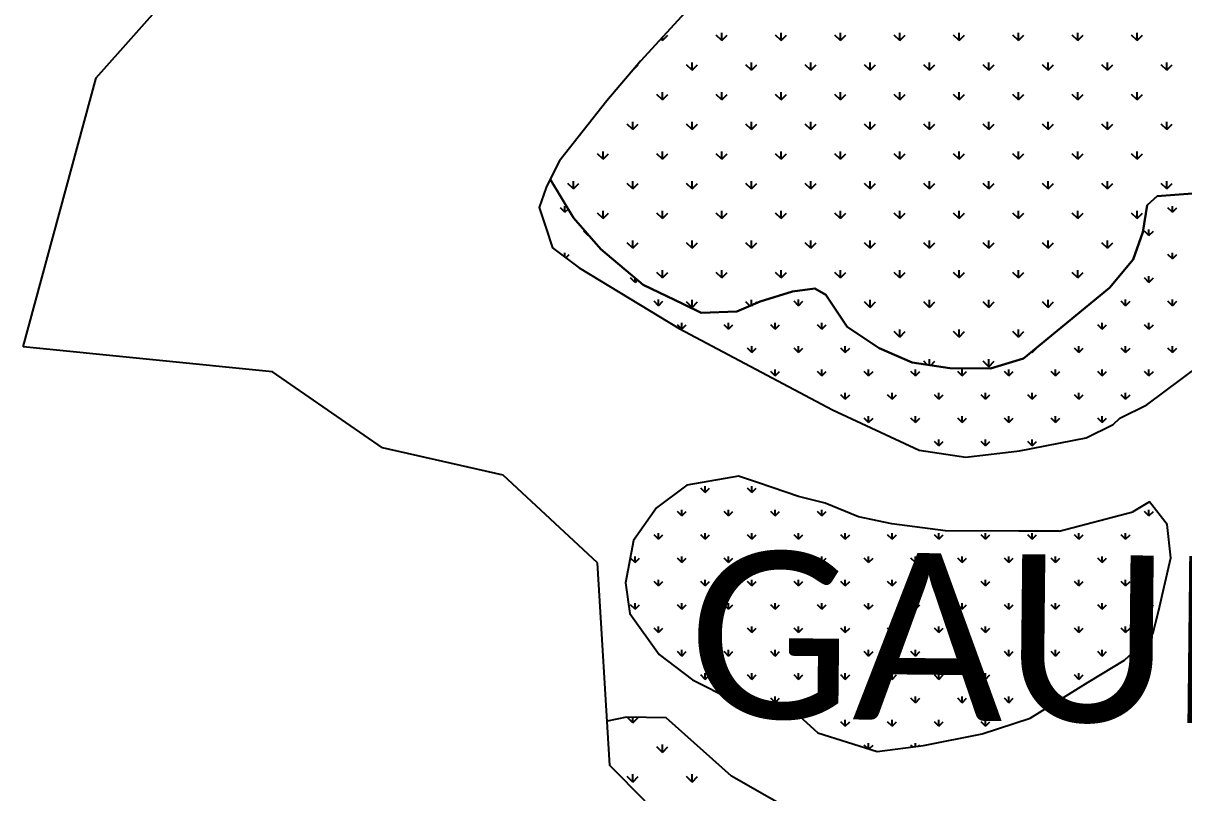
# Model space of a CAD drawing. Header units: metres. Extents: x 333158 to 335110, y 1791564 to 1793096.
# Drawn here: x 333158 to 333860, y 1792093 to 1792559 of the extents above; entities that cross this region are included whole.
import ezdxf

# ---------------------------------------------------------------- set-up
doc = ezdxf.new("R2010")
doc.units = ezdxf.units.M
for name, color, linetype in [('MANGROOVES', 112, 'Continuous'), ('village', 250, 'Continuous'), ('VILLAGE NAME', 250, 'Continuous')]:
    doc.layers.add(name, color=color, linetype=linetype)

msp = doc.modelspace()

# ---------------------------------------------------------------- linework, layer by layer
at = {"layer": 'MANGROOVES', "linetype": 'Continuous'}
for p, q in [((333544.67, 1792548.92), (333543.65, 1792549.94)), ((333544.67, 1792548.92), (333548.04, 1792552.29)), ((333544.67, 1792548.92), (333544.67, 1792551.05)), ((333580.59, 1792548.92), (333577.23, 1792552.29)), ((333580.59, 1792548.92), (333580.59, 1792553.69)), ((333580.59, 1792548.92), (333583.96, 1792552.29)), ((333616.51, 1792548.92), (333613.15, 1792552.29)), ((333616.51, 1792548.92), (333616.51, 1792553.69)), ((333616.51, 1792548.92), (333619.88, 1792552.29)), ((333652.44, 1792548.92), (333649.07, 1792552.29)), ((333652.44, 1792548.92), (333652.44, 1792553.69)), ((333652.44, 1792548.92), (333655.8, 1792552.29)), ((333688.36, 1792548.92), (333684.99, 1792552.29)), ((333688.36, 1792548.92), (333688.36, 1792553.69)), ((333688.36, 1792548.92), (333691.72, 1792552.29)), ((333724.28, 1792548.92), (333720.91, 1792552.29)), ((333724.28, 1792548.92), (333724.28, 1792553.69)), ((333724.28, 1792548.92), (333727.65, 1792552.29)), ((333760.2, 1792548.92), (333756.83, 1792552.29)), ((333760.2, 1792548.92), (333760.2, 1792553.69)), ((333760.2, 1792548.92), (333763.57, 1792552.29)), ((333796.12, 1792548.92), (333792.75, 1792552.29)), ((333796.12, 1792548.92), (333796.12, 1792553.69)), ((333796.12, 1792548.92), (333799.49, 1792552.29)), ((333832.04, 1792548.92), (333828.67, 1792552.29)), ((333832.04, 1792548.92), (333832.04, 1792553.69)), ((333832.04, 1792548.92), (333835.41, 1792552.29)), ((333526.71, 1792530.96), (333530.08, 1792534.33)), ((333562.63, 1792530.96), (333559.27, 1792534.33)), ((333562.63, 1792530.96), (333562.63, 1792535.73)), ((333562.63, 1792530.96), (333566, 1792534.33)), ((333598.55, 1792530.96), (333595.19, 1792534.33)), ((333598.55, 1792530.96), (333598.55, 1792535.73)), ((333598.55, 1792530.96), (333601.92, 1792534.33)), ((333634.48, 1792530.96), (333631.11, 1792534.33)), ((333634.48, 1792530.96), (333634.48, 1792535.73)), ((333634.48, 1792530.96), (333637.84, 1792534.33)), ((333670.4, 1792530.96), (333667.03, 1792534.33)), ((333670.4, 1792530.96), (333670.4, 1792535.73)), ((333670.4, 1792530.96), (333673.76, 1792534.33)), ((333706.32, 1792530.96), (333702.95, 1792534.33)), ((333706.32, 1792530.96), (333706.32, 1792535.73)), ((333706.32, 1792530.96), (333709.69, 1792534.33)), ((333742.24, 1792530.96), (333738.87, 1792534.33)), ((333742.24, 1792530.96), (333742.24, 1792535.73)), ((333742.24, 1792530.96), (333745.61, 1792534.33)), ((333778.16, 1792530.96), (333774.79, 1792534.33)), ((333778.16, 1792530.96), (333778.16, 1792535.73)), ((333778.16, 1792530.96), (333781.53, 1792534.33)), ((333814.08, 1792530.96), (333810.71, 1792534.33)), ((333814.08, 1792530.96), (333814.08, 1792535.73)), ((333814.08, 1792530.96), (333817.45, 1792534.33)), ((333850, 1792530.96), (333846.63, 1792534.33)), ((333850, 1792530.96), (333850, 1792535.73)), ((333850, 1792530.96), (333853.37, 1792534.33)), ((333526.71, 1792530.96), (333526.67, 1792531)), ((333526.71, 1792530.96), (333526.71, 1792531.05)), ((333544.67, 1792513), (333541.31, 1792516.37)), ((333544.67, 1792513), (333544.67, 1792517.77)), ((333544.67, 1792513), (333548.04, 1792516.37)), ((333580.59, 1792513), (333577.23, 1792516.37)), ((333580.59, 1792513), (333580.59, 1792517.77)), ((333580.59, 1792513), (333583.96, 1792516.37)), ((333616.51, 1792513), (333613.15, 1792516.37)), ((333616.51, 1792513), (333616.51, 1792517.77)), ((333616.51, 1792513), (333619.88, 1792516.37)), ((333652.44, 1792513), (333649.07, 1792516.37)), ((333652.44, 1792513), (333652.44, 1792517.77)), ((333652.44, 1792513), (333655.8, 1792516.37)), ((333688.36, 1792513), (333684.99, 1792516.37)), ((333688.36, 1792513), (333688.36, 1792517.77)), ((333688.36, 1792513), (333691.72, 1792516.37)), ((333724.28, 1792513), (333720.91, 1792516.37)), ((333724.28, 1792513), (333724.28, 1792517.77)), ((333724.28, 1792513), (333727.65, 1792516.37)), ((333760.2, 1792513), (333756.83, 1792516.37)), ((333760.2, 1792513), (333760.2, 1792517.77)), ((333760.2, 1792513), (333763.57, 1792516.37)), ((333796.12, 1792513), (333792.75, 1792516.37)), ((333796.12, 1792513), (333796.12, 1792517.77)), ((333796.12, 1792513), (333799.49, 1792516.37)), ((333832.04, 1792513), (333828.67, 1792516.37)), ((333832.04, 1792513), (333832.04, 1792517.77)), ((333832.04, 1792513), (333835.41, 1792516.37)), ((333526.71, 1792495.04), (333526.71, 1792499.81)), ((333562.63, 1792495.04), (333562.63, 1792499.81)), ((333598.55, 1792495.04), (333598.55, 1792499.81)), ((333634.48, 1792495.04), (333634.48, 1792499.81)), ((333670.4, 1792495.04), (333670.4, 1792499.81)), ((333706.32, 1792495.04), (333706.32, 1792499.81)), ((333742.24, 1792495.04), (333742.24, 1792499.81)), ((333778.16, 1792495.04), (333778.16, 1792499.81)), ((333814.08, 1792495.04), (333814.08, 1792499.81)), ((333850, 1792495.04), (333850, 1792499.81)), ((333526.71, 1792495.04), (333523.34, 1792498.41)), ((333526.71, 1792495.04), (333530.08, 1792498.41)), ((333562.63, 1792495.04), (333559.27, 1792498.41)), ((333562.63, 1792495.04), (333566, 1792498.41)), ((333598.55, 1792495.04), (333595.19, 1792498.41)), ((333598.55, 1792495.04), (333601.92, 1792498.41)), ((333634.48, 1792495.04), (333631.11, 1792498.41)), ((333634.48, 1792495.04), (333637.84, 1792498.41)), ((333670.4, 1792495.04), (333667.03, 1792498.41)), ((333670.4, 1792495.04), (333673.76, 1792498.41)), ((333706.32, 1792495.04), (333702.95, 1792498.41)), ((333706.32, 1792495.04), (333709.69, 1792498.41)), ((333742.24, 1792495.04), (333738.87, 1792498.41)), ((333742.24, 1792495.04), (333745.61, 1792498.41)), ((333778.16, 1792495.04), (333774.79, 1792498.41)), ((333778.16, 1792495.04), (333781.53, 1792498.41)), ((333814.08, 1792495.04), (333810.71, 1792498.41)), ((333814.08, 1792495.04), (333817.45, 1792498.41)), ((333850, 1792495.04), (333846.63, 1792498.41)), ((333850, 1792495.04), (333853.37, 1792498.41)), ((333508.75, 1792477.08), (333505.38, 1792480.45)), ((333508.75, 1792477.08), (333508.75, 1792481.84)), ((333508.75, 1792477.08), (333512.12, 1792480.45)), ((333544.67, 1792477.08), (333541.31, 1792480.45)), ((333544.67, 1792477.08), (333544.67, 1792481.84)), ((333544.67, 1792477.08), (333548.04, 1792480.45)), ((333580.59, 1792477.08), (333577.23, 1792480.45)), ((333580.59, 1792477.08), (333580.59, 1792481.84)), ((333580.59, 1792477.08), (333583.96, 1792480.45)), ((333616.51, 1792477.08), (333613.15, 1792480.45)), ((333616.51, 1792477.08), (333616.51, 1792481.84)), ((333616.51, 1792477.08), (333619.88, 1792480.45)), ((333652.44, 1792477.08), (333649.07, 1792480.45)), ((333652.44, 1792477.08), (333652.44, 1792481.84)), ((333652.44, 1792477.08), (333655.8, 1792480.45)), ((333688.36, 1792477.08), (333684.99, 1792480.45)), ((333688.36, 1792477.08), (333688.36, 1792481.84)), ((333688.36, 1792477.08), (333691.72, 1792480.45)), ((333724.28, 1792477.08), (333720.91, 1792480.45)), ((333724.28, 1792477.08), (333724.28, 1792481.84)), ((333724.28, 1792477.08), (333727.65, 1792480.45)), ((333760.2, 1792477.08), (333756.83, 1792480.45)), ((333760.2, 1792477.08), (333760.2, 1792481.84)), ((333760.2, 1792477.08), (333763.57, 1792480.45)), ((333796.12, 1792477.08), (333792.75, 1792480.45)), ((333796.12, 1792477.08), (333796.12, 1792481.84)), ((333796.12, 1792477.08), (333799.49, 1792480.45)), ((333832.04, 1792477.08), (333828.67, 1792480.45)), ((333832.04, 1792477.08), (333832.04, 1792481.84)), ((333832.04, 1792477.08), (333835.41, 1792480.45)), ((333490.79, 1792459.12), (333490.79, 1792463.88)), ((333526.71, 1792459.12), (333526.71, 1792463.88)), ((333562.63, 1792459.12), (333562.63, 1792463.88)), ((333598.55, 1792459.12), (333598.55, 1792463.88)), ((333634.48, 1792459.12), (333634.48, 1792463.88)), ((333670.4, 1792459.12), (333670.4, 1792463.88)), ((333706.32, 1792459.12), (333706.32, 1792463.88)), ((333742.24, 1792459.12), (333742.24, 1792463.88)), ((333778.16, 1792459.12), (333778.16, 1792463.88)), ((333814.08, 1792459.12), (333814.08, 1792463.88)), ((333850, 1792459.12), (333850, 1792463.88)), ((333490.79, 1792459.12), (333487.42, 1792462.49)), ((333490.79, 1792459.12), (333494.16, 1792462.49)), ((333526.71, 1792459.12), (333523.34, 1792462.49)), ((333526.71, 1792459.12), (333530.08, 1792462.49)), ((333562.63, 1792459.12), (333559.27, 1792462.49)), ((333562.63, 1792459.12), (333566, 1792462.49)), ((333598.55, 1792459.12), (333595.19, 1792462.49)), ((333598.55, 1792459.12), (333601.92, 1792462.49)), ((333634.48, 1792459.12), (333631.11, 1792462.49)), ((333634.48, 1792459.12), (333637.84, 1792462.49)), ((333670.4, 1792459.12), (333667.03, 1792462.49)), ((333670.4, 1792459.12), (333673.76, 1792462.49)), ((333706.32, 1792459.12), (333702.95, 1792462.49)), ((333706.32, 1792459.12), (333709.69, 1792462.49)), ((333742.24, 1792459.12), (333738.87, 1792462.49)), ((333742.24, 1792459.12), (333745.61, 1792462.49)), ((333778.16, 1792459.12), (333774.79, 1792462.49)), ((333778.16, 1792459.12), (333781.53, 1792462.49)), ((333814.08, 1792459.12), (333810.71, 1792462.49)), ((333814.08, 1792459.12), (333817.45, 1792462.49)), ((333850, 1792459.12), (333846.63, 1792462.49)), ((333850, 1792459.12), (333853.37, 1792462.49)), ((333485.7, 1792444.98), (333483.05, 1792447.63)), ((333485.7, 1792444.98), (333485.7, 1792448.73)), ((333485.7, 1792444.98), (333487.68, 1792446.96)), ((333508.75, 1792441.16), (333505.38, 1792444.53)), ((333508.75, 1792441.16), (333508.75, 1792445.92)), ((333508.75, 1792441.16), (333512.12, 1792444.53)), ((333544.67, 1792441.16), (333541.31, 1792444.53)), ((333544.67, 1792441.16), (333544.67, 1792445.92)), ((333544.67, 1792441.16), (333548.04, 1792444.53)), ((333580.59, 1792441.16), (333577.23, 1792444.53)), ((333580.59, 1792441.16), (333580.59, 1792445.92)), ((333580.59, 1792441.16), (333583.96, 1792444.53)), ((333616.51, 1792441.16), (333613.15, 1792444.53)), ((333616.51, 1792441.16), (333616.51, 1792445.92)), ((333616.51, 1792441.16), (333619.88, 1792444.53)), ((333652.44, 1792441.16), (333649.07, 1792444.53)), ((333652.44, 1792441.16), (333652.44, 1792445.92)), ((333652.44, 1792441.16), (333655.8, 1792444.53)), ((333688.36, 1792441.16), (333684.99, 1792444.53)), ((333688.36, 1792441.16), (333688.36, 1792445.92)), ((333688.36, 1792441.16), (333691.72, 1792444.53)), ((333724.28, 1792441.16), (333720.91, 1792444.53)), ((333724.28, 1792441.16), (333724.28, 1792445.92)), ((333724.28, 1792441.16), (333727.65, 1792444.53)), ((333760.2, 1792441.16), (333756.83, 1792444.53)), ((333760.2, 1792441.16), (333760.2, 1792445.92)), ((333760.2, 1792441.16), (333763.57, 1792444.53)), ((333796.12, 1792441.16), (333792.75, 1792444.53)), ((333796.12, 1792441.16), (333796.12, 1792445.92)), ((333796.12, 1792441.16), (333799.49, 1792444.53)), ((333832.04, 1792441.16), (333828.67, 1792444.53)), ((333832.04, 1792441.16), (333832.04, 1792445.92)), ((333832.04, 1792441.16), (333835.41, 1792444.53)), ((333853.4, 1792444.98), (333850.74, 1792447.63)), ((333853.4, 1792444.98), (333853.4, 1792448.73)), ((333853.4, 1792444.98), (333856.05, 1792447.63)), ((333499.84, 1792430.84), (333497.19, 1792433.49)), ((333499.84, 1792430.84), (333499.84, 1792431.3)), ((333499.84, 1792430.84), (333500.06, 1792431.05)), ((333839.25, 1792430.84), (333836.6, 1792433.49)), ((333839.25, 1792430.84), (333839.25, 1792434.59)), ((333839.25, 1792430.84), (333841.91, 1792433.49)), ((333526.71, 1792423.2), (333523.34, 1792426.57)), ((333526.71, 1792423.2), (333526.71, 1792427.96)), ((333526.71, 1792423.2), (333530.08, 1792426.57)), ((333562.63, 1792423.2), (333559.27, 1792426.57)), ((333562.63, 1792423.2), (333562.63, 1792427.96)), ((333562.63, 1792423.2), (333566, 1792426.57)), ((333598.55, 1792423.2), (333595.19, 1792426.57)), ((333598.55, 1792423.2), (333598.55, 1792427.96)), ((333598.55, 1792423.2), (333601.92, 1792426.57)), ((333634.48, 1792423.2), (333631.11, 1792426.57)), ((333634.48, 1792423.2), (333634.48, 1792427.96)), ((333634.48, 1792423.2), (333637.84, 1792426.57)), ((333670.4, 1792423.2), (333667.03, 1792426.57)), ((333670.4, 1792423.2), (333670.4, 1792427.96)), ((333670.4, 1792423.2), (333673.76, 1792426.57)), ((333706.32, 1792423.2), (333702.95, 1792426.57)), ((333706.32, 1792423.2), (333706.32, 1792427.96)), ((333706.32, 1792423.2), (333709.69, 1792426.57)), ((333742.24, 1792423.2), (333738.87, 1792426.57)), ((333742.24, 1792423.2), (333742.24, 1792427.96)), ((333742.24, 1792423.2), (333745.61, 1792426.57)), ((333778.16, 1792423.2), (333774.79, 1792426.57)), ((333778.16, 1792423.2), (333778.16, 1792427.96)), ((333778.16, 1792423.2), (333781.53, 1792426.57)), ((333814.08, 1792423.2), (333810.71, 1792426.57)), ((333814.08, 1792423.2), (333814.08, 1792427.96)), ((333814.08, 1792423.2), (333817.45, 1792426.57)), ((333485.7, 1792417.76), (333485.7, 1792420.45)), ((333486.31, 1792417.3), (333488.35, 1792419.35)), ((333513.98, 1792416.7), (333511.75, 1792418.93)), ((333513.98, 1792416.7), (333513.98, 1792417.06)), ((333513.98, 1792416.7), (333514.18, 1792416.89)), ((333853.4, 1792416.7), (333850.74, 1792419.35)), ((333853.4, 1792416.7), (333853.4, 1792420.45)), ((333853.4, 1792416.7), (333856.05, 1792419.35)), ((333544.67, 1792405.24), (333541.31, 1792408.61)), ((333544.67, 1792405.24), (333544.67, 1792410)), ((333544.67, 1792405.24), (333548.04, 1792408.61)), ((333580.59, 1792405.24), (333577.23, 1792408.61)), ((333580.59, 1792405.24), (333580.59, 1792410)), ((333580.59, 1792405.24), (333583.96, 1792408.61)), ((333616.51, 1792405.24), (333613.15, 1792408.61)), ((333616.51, 1792405.24), (333616.51, 1792410)), ((333616.51, 1792405.24), (333619.88, 1792408.61)), ((333652.44, 1792405.24), (333649.07, 1792408.61)), ((333652.44, 1792405.24), (333652.44, 1792410)), ((333652.44, 1792405.24), (333655.8, 1792408.61)), ((333688.36, 1792405.24), (333684.99, 1792408.61)), ((333688.36, 1792405.24), (333688.36, 1792410)), ((333688.36, 1792405.24), (333691.72, 1792408.61)), ((333724.28, 1792405.24), (333720.91, 1792408.61)), ((333724.28, 1792405.24), (333724.28, 1792410)), ((333724.28, 1792405.24), (333727.65, 1792408.61)), ((333760.2, 1792405.24), (333756.83, 1792408.61)), ((333760.2, 1792405.24), (333760.2, 1792410)), ((333760.2, 1792405.24), (333763.57, 1792408.61)), ((333796.12, 1792405.24), (333792.75, 1792408.61)), ((333796.12, 1792405.24), (333796.12, 1792410)), ((333796.12, 1792405.24), (333799.49, 1792408.61)), ((333528.13, 1792402.55), (333525.47, 1792405.2)), ((333528.13, 1792402.55), (333528.13, 1792405.22)), ((333528.13, 1792402.55), (333529.58, 1792404.01)), ((333839.25, 1792402.55), (333836.6, 1792405.2)), ((333839.25, 1792402.55), (333839.25, 1792406.3)), ((333839.25, 1792402.55), (333841.91, 1792405.2)), ((333542.27, 1792388.41), (333539.62, 1792391.06)), ((333542.27, 1792388.41), (333542.27, 1792392.16)), ((333542.27, 1792388.41), (333544.92, 1792391.06)), ((333562.63, 1792387.28), (333559.27, 1792390.65)), ((333562.63, 1792387.28), (333562.63, 1792392.04)), ((333562.63, 1792387.28), (333566, 1792390.65)), ((333597.59, 1792388.24), (333595.19, 1792390.65)), ((333598.55, 1792388.65), (333598.55, 1792392.04)), ((333598.84, 1792388.41), (333598.59, 1792388.66)), ((333598.84, 1792388.41), (333599.45, 1792389.02)), ((333598.84, 1792388.41), (333598.84, 1792388.77)), ((333600.91, 1792389.63), (333601.92, 1792390.65)), ((333627.12, 1792388.41), (333624.47, 1792391.06)), ((333627.12, 1792388.41), (333627.12, 1792392.16)), ((333627.12, 1792388.41), (333629.77, 1792391.06)), ((333670.4, 1792387.28), (333667.03, 1792390.65)), ((333670.4, 1792387.28), (333670.4, 1792392.04)), ((333670.4, 1792387.28), (333673.76, 1792390.65)), ((333706.32, 1792387.28), (333702.95, 1792390.65)), ((333706.32, 1792387.28), (333706.32, 1792392.04)), ((333706.32, 1792387.28), (333709.69, 1792390.65)), ((333742.24, 1792387.28), (333738.87, 1792390.65)), ((333742.24, 1792387.28), (333742.24, 1792392.04)), ((333742.24, 1792387.28), (333745.61, 1792390.65)), ((333778.16, 1792387.28), (333774.79, 1792390.65)), ((333778.16, 1792387.28), (333778.16, 1792392.04)), ((333778.16, 1792387.28), (333781.53, 1792390.65)), ((333825.11, 1792388.41), (333822.46, 1792391.06)), ((333825.11, 1792388.41), (333825.11, 1792392.16)), ((333825.11, 1792388.41), (333827.76, 1792391.06)), ((333853.4, 1792388.41), (333850.74, 1792391.06)), ((333853.4, 1792388.41), (333853.4, 1792392.16)), ((333853.4, 1792388.41), (333856.05, 1792391.06)), ((333556.41, 1792374.27), (333553.76, 1792376.92)), ((333556.41, 1792374.27), (333556.41, 1792378.02)), ((333556.41, 1792374.27), (333559.06, 1792376.92)), ((333584.7, 1792374.27), (333582.04, 1792376.92)), ((333584.7, 1792374.27), (333584.7, 1792378.02)), ((333584.7, 1792374.27), (333587.35, 1792376.92)), ((333612.98, 1792374.27), (333610.33, 1792376.92)), ((333612.98, 1792374.27), (333612.98, 1792378.02)), ((333612.98, 1792374.27), (333615.63, 1792376.92)), ((333641.26, 1792374.27), (333638.61, 1792376.92)), ((333641.26, 1792374.27), (333641.26, 1792378.02)), ((333641.26, 1792374.27), (333643.92, 1792376.92)), ((333688.36, 1792369.32), (333684.99, 1792372.69)), ((333688.36, 1792369.32), (333688.36, 1792374.08)), ((333688.36, 1792369.32), (333691.72, 1792372.69)), ((333724.28, 1792369.32), (333720.91, 1792372.69)), ((333724.28, 1792369.32), (333724.28, 1792374.08)), ((333724.28, 1792369.32), (333727.65, 1792372.69)), ((333760.2, 1792369.32), (333756.83, 1792372.69)), ((333760.2, 1792369.32), (333760.2, 1792374.08)), ((333760.2, 1792369.32), (333763.57, 1792372.69)), ((333810.97, 1792374.27), (333808.32, 1792376.92)), ((333810.97, 1792374.27), (333810.97, 1792378.02)), ((333810.97, 1792374.27), (333813.62, 1792376.92)), ((333839.25, 1792374.27), (333836.6, 1792376.92)), ((333839.25, 1792374.27), (333839.25, 1792378.02)), ((333839.25, 1792374.27), (333841.91, 1792376.92)), ((333598.84, 1792360.13), (333596.19, 1792362.78)), ((333598.84, 1792360.13), (333598.84, 1792363.88)), ((333598.84, 1792360.13), (333601.49, 1792362.78)), ((333627.12, 1792360.13), (333624.47, 1792362.78)), ((333627.12, 1792360.13), (333627.12, 1792363.88)), ((333627.12, 1792360.13), (333629.77, 1792362.78)), ((333655.41, 1792360.13), (333652.75, 1792362.78)), ((333655.41, 1792360.13), (333655.41, 1792363.88)), ((333655.41, 1792360.13), (333658.06, 1792362.78)), ((333768.54, 1792360.13), (333768.18, 1792360.49)), ((333768.54, 1792360.13), (333771.19, 1792362.78)), ((333768.54, 1792360.13), (333768.54, 1792360.8)), ((333796.83, 1792360.13), (333794.18, 1792362.78)), ((333796.83, 1792360.13), (333796.83, 1792363.88)), ((333796.83, 1792360.13), (333799.48, 1792362.78)), ((333825.11, 1792360.13), (333822.46, 1792362.78)), ((333825.11, 1792360.13), (333825.11, 1792363.88)), ((333825.11, 1792360.13), (333827.76, 1792362.78)), ((333853.4, 1792360.13), (333850.74, 1792362.78)), ((333853.4, 1792360.13), (333853.4, 1792363.88)), ((333853.4, 1792360.13), (333856.05, 1792362.78)), ((333705.06, 1792352.62), (333702.95, 1792354.73)), ((333706.32, 1792352.42), (333706.32, 1792356.12)), ((333707.24, 1792352.28), (333709.69, 1792354.73)), ((333742.24, 1792351.36), (333738.87, 1792354.73)), ((333742.24, 1792351.36), (333742.24, 1792356.12)), ((333742.24, 1792351.36), (333745.61, 1792354.73)), ((333612.98, 1792345.98), (333610.33, 1792348.64)), ((333612.98, 1792345.99), (333612.98, 1792349.74)), ((333612.98, 1792345.98), (333615.63, 1792348.64)), ((333641.26, 1792345.98), (333638.61, 1792348.64)), ((333641.26, 1792345.99), (333641.26, 1792349.74)), ((333641.26, 1792345.98), (333643.92, 1792348.64)), ((333669.55, 1792345.98), (333666.9, 1792348.64)), ((333669.55, 1792345.99), (333669.55, 1792349.74)), ((333669.55, 1792345.98), (333672.2, 1792348.64)), ((333697.83, 1792345.98), (333695.18, 1792348.64)), ((333697.83, 1792345.99), (333697.83, 1792349.74)), ((333697.83, 1792345.98), (333700.48, 1792348.64)), ((333726.12, 1792345.98), (333723.46, 1792348.64)), ((333726.12, 1792345.99), (333726.12, 1792349.74)), ((333726.12, 1792345.98), (333728.77, 1792348.64)), ((333754.4, 1792345.98), (333751.75, 1792348.64)), ((333754.4, 1792345.99), (333754.4, 1792349.74)), ((333754.4, 1792345.98), (333757.05, 1792348.64)), ((333782.68, 1792345.98), (333780.03, 1792348.64)), ((333782.68, 1792345.99), (333782.68, 1792349.74)), ((333782.68, 1792345.98), (333785.34, 1792348.64)), ((333810.97, 1792345.98), (333808.32, 1792348.64)), ((333810.97, 1792345.99), (333810.97, 1792349.74)), ((333810.97, 1792345.98), (333813.62, 1792348.64)), ((333839.25, 1792345.98), (333836.6, 1792348.64)), ((333839.25, 1792345.99), (333839.25, 1792349.74)), ((333839.25, 1792345.98), (333841.91, 1792348.64)), ((333655.41, 1792331.84), (333652.75, 1792334.49)), ((333655.41, 1792331.84), (333655.41, 1792335.59)), ((333655.41, 1792331.84), (333658.06, 1792334.49)), ((333683.69, 1792331.84), (333681.04, 1792334.49)), ((333683.69, 1792331.84), (333683.69, 1792335.59)), ((333683.69, 1792331.84), (333686.34, 1792334.49)), ((333711.97, 1792331.84), (333709.32, 1792334.49)), ((333711.97, 1792331.84), (333711.97, 1792335.59)), ((333711.97, 1792331.84), (333714.63, 1792334.49)), ((333740.26, 1792331.84), (333737.61, 1792334.49)), ((333740.26, 1792331.84), (333740.26, 1792335.59)), ((333740.26, 1792331.84), (333742.91, 1792334.49)), ((333768.54, 1792331.84), (333765.89, 1792334.49)), ((333768.54, 1792331.84), (333768.54, 1792335.59)), ((333768.54, 1792331.84), (333771.19, 1792334.49)), ((333796.83, 1792331.84), (333794.18, 1792334.49)), ((333796.83, 1792331.84), (333796.83, 1792335.59)), ((333796.83, 1792331.84), (333799.48, 1792334.49)), ((333825.11, 1792331.84), (333822.46, 1792334.49)), ((333825.11, 1792331.84), (333825.11, 1792335.59)), ((333825.11, 1792331.84), (333827.76, 1792334.49)), ((333669.55, 1792317.7), (333666.9, 1792320.35)), ((333669.55, 1792317.7), (333669.55, 1792321.45)), ((333669.55, 1792317.7), (333672.2, 1792320.35)), ((333697.83, 1792317.7), (333695.18, 1792320.35)), ((333697.83, 1792317.7), (333697.83, 1792321.45)), ((333697.83, 1792317.7), (333700.48, 1792320.35)), ((333726.12, 1792317.7), (333723.46, 1792320.35)), ((333726.12, 1792317.7), (333726.12, 1792321.45)), ((333726.12, 1792317.7), (333728.77, 1792320.35)), ((333754.4, 1792317.7), (333751.75, 1792320.35)), ((333754.4, 1792317.7), (333754.4, 1792321.45)), ((333754.4, 1792317.7), (333757.05, 1792320.35)), ((333782.68, 1792317.7), (333780.03, 1792320.35)), ((333782.68, 1792317.7), (333782.68, 1792321.45)), ((333782.68, 1792317.7), (333785.34, 1792320.35)), ((333810.97, 1792317.7), (333808.32, 1792320.35)), ((333810.97, 1792317.7), (333810.97, 1792321.45)), ((333810.97, 1792317.7), (333813.62, 1792320.35)), ((333711.97, 1792303.56), (333709.32, 1792306.21)), ((333711.97, 1792303.56), (333711.97, 1792307.31)), ((333711.97, 1792303.56), (333714.63, 1792306.21)), ((333740.26, 1792303.56), (333737.61, 1792306.21)), ((333740.26, 1792303.56), (333740.26, 1792307.31)), ((333740.26, 1792303.56), (333742.91, 1792306.21)), ((333768.54, 1792303.56), (333765.89, 1792306.21)), ((333768.54, 1792303.56), (333768.54, 1792307.31)), ((333768.54, 1792303.56), (333771.19, 1792306.21)), ((333570.55, 1792275.27), (333567.9, 1792277.93)), ((333570.55, 1792275.28), (333570.55, 1792279.03)), ((333570.55, 1792275.27), (333573.2, 1792277.93)), ((333598.84, 1792275.27), (333596.19, 1792277.93)), ((333598.84, 1792275.28), (333598.84, 1792279.03)), ((333598.84, 1792275.27), (333601.49, 1792277.93)), ((333556.41, 1792261.13), (333553.76, 1792263.78)), ((333556.41, 1792261.13), (333556.41, 1792264.88)), ((333556.41, 1792261.13), (333559.06, 1792263.78)), ((333584.7, 1792261.13), (333582.04, 1792263.78)), ((333584.7, 1792261.13), (333584.7, 1792264.88)), ((333584.7, 1792261.13), (333587.35, 1792263.78)), ((333612.98, 1792261.13), (333610.33, 1792263.78)), ((333612.98, 1792261.13), (333612.98, 1792264.88)), ((333612.98, 1792261.13), (333615.63, 1792263.78)), ((333641.26, 1792261.13), (333638.61, 1792263.78)), ((333641.26, 1792261.13), (333641.26, 1792264.88)), ((333641.26, 1792261.13), (333643.92, 1792263.78)), ((333839.25, 1792261.13), (333836.6, 1792263.78)), ((333839.25, 1792261.13), (333839.25, 1792264.88)), ((333839.25, 1792261.13), (333841.91, 1792263.78)), ((333542.27, 1792246.99), (333539.62, 1792249.64)), ((333542.27, 1792246.99), (333542.27, 1792250.74)), ((333542.27, 1792246.99), (333544.92, 1792249.64)), ((333570.55, 1792246.99), (333567.9, 1792249.64)), ((333570.55, 1792246.99), (333570.55, 1792250.74)), ((333570.55, 1792246.99), (333573.2, 1792249.64)), ((333598.84, 1792246.99), (333596.19, 1792249.64)), ((333598.84, 1792246.99), (333598.84, 1792250.74)), ((333598.84, 1792246.99), (333601.49, 1792249.64)), ((333627.12, 1792246.99), (333624.47, 1792249.64)), ((333627.12, 1792246.99), (333627.12, 1792250.74)), ((333627.12, 1792246.99), (333629.77, 1792249.64)), ((333655.41, 1792246.99), (333652.75, 1792249.64)), ((333655.41, 1792246.99), (333655.41, 1792250.74)), ((333655.41, 1792246.99), (333658.06, 1792249.64)), ((333683.69, 1792246.99), (333681.04, 1792249.64)), ((333683.69, 1792246.99), (333683.69, 1792250.74)), ((333683.69, 1792246.99), (333686.34, 1792249.64)), ((333711.97, 1792246.99), (333709.32, 1792249.64)), ((333711.97, 1792246.99), (333711.97, 1792250.74)), ((333711.97, 1792246.99), (333714.63, 1792249.64)), ((333740.26, 1792246.99), (333737.61, 1792249.64)), ((333740.26, 1792246.99), (333740.26, 1792250.74)), ((333740.26, 1792246.99), (333742.91, 1792249.64)), ((333768.54, 1792246.99), (333765.89, 1792249.64)), ((333768.54, 1792246.99), (333768.54, 1792250.74)), ((333768.54, 1792246.99), (333771.19, 1792249.64)), ((333796.83, 1792246.99), (333794.18, 1792249.64)), ((333796.83, 1792246.99), (333796.83, 1792250.74)), ((333796.83, 1792246.99), (333799.48, 1792249.64)), ((333825.11, 1792246.99), (333822.46, 1792249.64)), ((333825.11, 1792246.99), (333825.11, 1792250.74)), ((333825.11, 1792246.99), (333827.76, 1792249.64)), ((333850.99, 1792249.39), (333850.74, 1792249.64)), ((333528.13, 1792232.85), (333525.47, 1792235.5)), ((333528.13, 1792232.85), (333528.13, 1792236.6)), ((333528.13, 1792232.85), (333530.78, 1792235.5)), ((333556.41, 1792232.85), (333553.76, 1792235.5)), ((333556.41, 1792232.85), (333556.41, 1792236.6)), ((333556.41, 1792232.85), (333559.06, 1792235.5)), ((333584.7, 1792232.85), (333582.04, 1792235.5)), ((333584.7, 1792232.85), (333584.7, 1792236.6)), ((333584.7, 1792232.85), (333587.35, 1792235.5)), ((333612.98, 1792232.85), (333610.33, 1792235.5)), ((333612.98, 1792232.85), (333612.98, 1792236.6)), ((333612.98, 1792232.85), (333615.63, 1792235.5)), ((333641.26, 1792232.85), (333638.61, 1792235.5)), ((333641.26, 1792232.85), (333641.26, 1792236.6)), ((333641.26, 1792232.85), (333643.92, 1792235.5)), ((333669.55, 1792232.85), (333666.9, 1792235.5)), ((333669.55, 1792232.85), (333669.55, 1792236.6)), ((333669.55, 1792232.85), (333672.2, 1792235.5)), ((333697.83, 1792232.85), (333695.18, 1792235.5)), ((333697.83, 1792232.85), (333697.83, 1792236.6)), ((333697.83, 1792232.85), (333700.48, 1792235.5)), ((333726.12, 1792232.85), (333723.46, 1792235.5)), ((333726.12, 1792232.85), (333726.12, 1792236.6)), ((333726.12, 1792232.85), (333728.77, 1792235.5)), ((333754.4, 1792232.85), (333751.75, 1792235.5)), ((333754.4, 1792232.85), (333754.4, 1792236.6)), ((333754.4, 1792232.85), (333757.05, 1792235.5)), ((333782.68, 1792232.85), (333780.03, 1792235.5)), ((333782.68, 1792232.85), (333782.68, 1792236.6)), ((333782.68, 1792232.85), (333785.34, 1792235.5)), ((333810.97, 1792232.85), (333808.32, 1792235.5)), ((333810.97, 1792232.85), (333810.97, 1792236.6)), ((333810.97, 1792232.85), (333813.62, 1792235.5)), ((333839.25, 1792232.85), (333836.6, 1792235.5)), ((333839.25, 1792232.85), (333839.25, 1792236.6)), ((333839.25, 1792232.85), (333841.91, 1792235.5)), ((333542.27, 1792218.71), (333539.62, 1792221.36)), ((333542.27, 1792218.71), (333542.27, 1792222.46)), ((333542.27, 1792218.71), (333544.92, 1792221.36)), ((333570.55, 1792218.71), (333567.9, 1792221.36)), ((333570.55, 1792218.71), (333570.55, 1792222.46)), ((333570.55, 1792218.71), (333573.2, 1792221.36)), ((333598.84, 1792218.71), (333596.19, 1792221.36)), ((333598.84, 1792218.71), (333598.84, 1792222.46)), ((333598.84, 1792218.71), (333601.49, 1792221.36)), ((333627.12, 1792218.71), (333624.47, 1792221.36)), ((333627.12, 1792218.71), (333627.12, 1792222.46)), ((333627.12, 1792218.71), (333629.77, 1792221.36)), ((333655.41, 1792218.71), (333652.75, 1792221.36)), ((333655.41, 1792218.71), (333655.41, 1792222.46)), ((333655.41, 1792218.71), (333658.06, 1792221.36)), ((333683.69, 1792218.71), (333681.04, 1792221.36)), ((333683.69, 1792218.71), (333683.69, 1792222.46)), ((333683.69, 1792218.71), (333686.34, 1792221.36)), ((333711.97, 1792218.71), (333709.32, 1792221.36)), ((333711.97, 1792218.71), (333711.97, 1792222.46)), ((333711.97, 1792218.71), (333714.63, 1792221.36)), ((333740.26, 1792218.71), (333737.61, 1792221.36)), ((333740.26, 1792218.71), (333740.26, 1792222.46)), ((333740.26, 1792218.71), (333742.91, 1792221.36)), ((333768.54, 1792218.71), (333765.89, 1792221.36)), ((333768.54, 1792218.71), (333768.54, 1792222.46)), ((333768.54, 1792218.71), (333771.19, 1792221.36)), ((333796.83, 1792218.71), (333794.18, 1792221.36)), ((333796.83, 1792218.71), (333796.83, 1792222.46)), ((333796.83, 1792218.71), (333799.48, 1792221.36)), ((333825.11, 1792218.71), (333822.46, 1792221.36)), ((333825.11, 1792218.71), (333825.11, 1792222.46)), ((333825.11, 1792218.71), (333827.76, 1792221.36)), ((333528.13, 1792204.56), (333525.47, 1792207.21)), ((333528.13, 1792204.56), (333528.13, 1792208.31)), ((333528.13, 1792204.56), (333530.78, 1792207.21)), ((333556.41, 1792204.56), (333553.76, 1792207.21)), ((333556.41, 1792204.56), (333556.41, 1792208.31)), ((333556.41, 1792204.56), (333559.06, 1792207.21)), ((333584.7, 1792204.56), (333582.04, 1792207.21)), ((333584.7, 1792204.56), (333584.7, 1792208.31)), ((333584.7, 1792204.56), (333587.35, 1792207.21)), ((333612.98, 1792204.56), (333610.33, 1792207.21)), ((333612.98, 1792204.56), (333612.98, 1792208.31)), ((333612.98, 1792204.56), (333615.63, 1792207.21)), ((333641.26, 1792204.56), (333638.61, 1792207.21)), ((333641.26, 1792204.56), (333641.26, 1792208.31)), ((333641.26, 1792204.56), (333643.92, 1792207.21)), ((333669.55, 1792204.56), (333666.9, 1792207.21)), ((333669.55, 1792204.56), (333669.55, 1792208.31)), ((333669.55, 1792204.56), (333672.2, 1792207.21)), ((333697.83, 1792204.56), (333695.18, 1792207.21)), ((333697.83, 1792204.56), (333697.83, 1792208.31)), ((333697.83, 1792204.56), (333700.48, 1792207.21)), ((333726.12, 1792204.56), (333723.46, 1792207.21)), ((333726.12, 1792204.56), (333726.12, 1792208.31)), ((333726.12, 1792204.56), (333728.77, 1792207.21)), ((333754.4, 1792204.56), (333751.75, 1792207.21)), ((333754.4, 1792204.56), (333754.4, 1792208.31)), ((333754.4, 1792204.56), (333757.05, 1792207.21)), ((333782.68, 1792204.56), (333780.03, 1792207.21)), ((333782.68, 1792204.56), (333782.68, 1792208.31)), ((333782.68, 1792204.56), (333785.34, 1792207.21)), ((333810.97, 1792204.56), (333808.32, 1792207.21)), ((333810.97, 1792204.56), (333810.97, 1792208.31)), ((333810.97, 1792204.56), (333813.62, 1792207.21)), ((333839.25, 1792204.56), (333836.6, 1792207.21)), ((333839.25, 1792204.56), (333839.25, 1792208.31)), ((333839.25, 1792204.56), (333841.91, 1792207.21)), ((333542.27, 1792190.42), (333539.62, 1792193.07)), ((333542.27, 1792190.42), (333542.27, 1792194.17)), ((333542.27, 1792190.42), (333544.92, 1792193.07)), ((333570.55, 1792190.42), (333567.9, 1792193.07)), ((333570.55, 1792190.42), (333570.55, 1792194.17)), ((333570.55, 1792190.42), (333573.2, 1792193.07)), ((333598.84, 1792190.42), (333596.19, 1792193.07)), ((333598.84, 1792190.42), (333598.84, 1792194.17)), ((333598.84, 1792190.42), (333601.49, 1792193.07)), ((333627.12, 1792190.42), (333624.47, 1792193.07)), ((333627.12, 1792190.42), (333627.12, 1792194.17)), ((333627.12, 1792190.42), (333629.77, 1792193.07)), ((333655.41, 1792190.42), (333652.75, 1792193.07)), ((333655.41, 1792190.42), (333655.41, 1792194.17)), ((333655.41, 1792190.42), (333658.06, 1792193.07)), ((333683.69, 1792190.42), (333681.04, 1792193.07)), ((333683.69, 1792190.42), (333683.69, 1792194.17)), ((333683.69, 1792190.42), (333686.34, 1792193.07)), ((333711.97, 1792190.42), (333709.32, 1792193.07)), ((333711.97, 1792190.42), (333711.97, 1792194.17)), ((333711.97, 1792190.42), (333714.63, 1792193.07)), ((333740.26, 1792190.42), (333737.61, 1792193.07)), ((333740.26, 1792190.42), (333740.26, 1792194.17)), ((333740.26, 1792190.42), (333742.91, 1792193.07)), ((333768.54, 1792190.42), (333765.89, 1792193.07)), ((333768.54, 1792190.42), (333768.54, 1792194.17)), ((333768.54, 1792190.42), (333771.19, 1792193.07)), ((333796.83, 1792190.42), (333794.18, 1792193.07)), ((333796.83, 1792190.42), (333796.83, 1792194.17)), ((333796.83, 1792190.42), (333799.48, 1792193.07)), ((333825.11, 1792190.42), (333822.46, 1792193.07)), ((333825.11, 1792190.42), (333825.11, 1792194.17)), ((333825.11, 1792190.42), (333827.76, 1792193.07)), ((333556.41, 1792176.28), (333553.76, 1792178.93)), ((333556.41, 1792176.28), (333556.41, 1792180.03)), ((333556.41, 1792176.28), (333559.06, 1792178.93)), ((333584.7, 1792176.28), (333582.04, 1792178.93)), ((333584.7, 1792176.28), (333584.7, 1792180.03)), ((333584.7, 1792176.28), (333587.35, 1792178.93)), ((333612.98, 1792176.28), (333610.33, 1792178.93)), ((333612.98, 1792176.28), (333612.98, 1792180.03)), ((333612.98, 1792176.28), (333615.63, 1792178.93)), ((333641.26, 1792176.28), (333638.61, 1792178.93)), ((333641.26, 1792176.28), (333641.26, 1792180.03)), ((333641.26, 1792176.28), (333643.92, 1792178.93)), ((333669.55, 1792176.28), (333666.9, 1792178.93)), ((333669.55, 1792176.28), (333669.55, 1792180.03)), ((333669.55, 1792176.28), (333672.2, 1792178.93)), ((333697.83, 1792176.28), (333695.18, 1792178.93)), ((333697.83, 1792176.28), (333697.83, 1792180.03)), ((333697.83, 1792176.28), (333700.48, 1792178.93)), ((333726.12, 1792176.28), (333723.46, 1792178.93)), ((333726.12, 1792176.28), (333726.12, 1792180.03)), ((333726.12, 1792176.28), (333728.77, 1792178.93)), ((333754.4, 1792176.28), (333751.75, 1792178.93)), ((333754.4, 1792176.28), (333754.4, 1792180.03)), ((333754.4, 1792176.28), (333757.05, 1792178.93)), ((333782.68, 1792176.28), (333780.03, 1792178.93)), ((333782.68, 1792176.28), (333782.68, 1792180.03)), ((333782.68, 1792176.28), (333785.34, 1792178.93)), ((333810.97, 1792176.28), (333808.32, 1792178.93)), ((333810.97, 1792176.28), (333810.97, 1792180.03)), ((333810.97, 1792176.28), (333813.62, 1792178.93)), ((333570.55, 1792162.14), (333567.9, 1792164.79)), ((333570.55, 1792162.14), (333570.55, 1792165.89)), ((333570.55, 1792162.14), (333573.2, 1792164.79)), ((333598.84, 1792162.14), (333596.19, 1792164.79)), ((333598.84, 1792162.14), (333598.84, 1792165.89)), ((333598.84, 1792162.14), (333601.49, 1792164.79)), ((333627.12, 1792162.14), (333624.47, 1792164.79)), ((333627.12, 1792162.14), (333627.12, 1792165.89)), ((333627.12, 1792162.14), (333629.77, 1792164.79)), ((333655.41, 1792162.14), (333652.75, 1792164.79)), ((333655.41, 1792162.14), (333655.41, 1792165.89)), ((333655.41, 1792162.14), (333658.06, 1792164.79)), ((333683.69, 1792162.14), (333681.04, 1792164.79)), ((333683.69, 1792162.14), (333683.69, 1792165.89)), ((333683.69, 1792162.14), (333686.34, 1792164.79)), ((333711.97, 1792162.14), (333709.32, 1792164.79)), ((333711.97, 1792162.14), (333711.97, 1792165.89)), ((333711.97, 1792162.14), (333714.63, 1792164.79)), ((333740.26, 1792162.14), (333737.61, 1792164.79)), ((333740.26, 1792162.14), (333740.26, 1792165.89)), ((333740.26, 1792162.14), (333742.91, 1792164.79)), ((333768.54, 1792162.14), (333765.89, 1792164.79)), ((333768.54, 1792162.14), (333768.54, 1792165.89)), ((333768.54, 1792162.14), (333771.19, 1792164.79)), ((333796.83, 1792162.14), (333794.18, 1792164.79)), ((333796.83, 1792162.14), (333796.83, 1792165.89)), ((333796.83, 1792162.14), (333799.48, 1792164.79)), ((333584.7, 1792150.87), (333584.7, 1792151.75)), ((333586.6, 1792149.9), (333587.35, 1792150.65)), ((333612.46, 1792148.51), (333610.33, 1792150.65)), ((333612.98, 1792148.49), (333612.98, 1792151.75)), ((333613.45, 1792148.46), (333615.63, 1792150.65)), ((333641.26, 1792147.99), (333638.61, 1792150.65)), ((333641.26, 1792148), (333641.26, 1792151.75)), ((333641.26, 1792147.99), (333643.92, 1792150.65)), ((333669.55, 1792147.99), (333666.9, 1792150.65)), ((333669.55, 1792148), (333669.55, 1792151.75)), ((333669.55, 1792147.99), (333672.2, 1792150.65)), ((333697.83, 1792147.99), (333695.18, 1792150.65)), ((333697.83, 1792148), (333697.83, 1792151.75)), ((333697.83, 1792147.99), (333700.48, 1792150.65)), ((333726.12, 1792147.99), (333723.46, 1792150.65)), ((333726.12, 1792148), (333726.12, 1792151.75)), ((333726.12, 1792147.99), (333728.77, 1792150.65)), ((333754.4, 1792147.99), (333751.75, 1792150.65)), ((333754.4, 1792148), (333754.4, 1792151.75)), ((333754.4, 1792147.99), (333757.05, 1792150.65)), ((333782.51, 1792148.17), (333780.03, 1792150.65)), ((333782.68, 1792148.28), (333782.68, 1792151.75)), ((333783.43, 1792148.74), (333785.34, 1792150.65)), ((333526.71, 1792135.83), (333523.34, 1792139.2)), ((333526.71, 1792135.83), (333526.71, 1792139.15)), ((333526.71, 1792135.83), (333529.97, 1792139.09)), ((333655.41, 1792133.85), (333652.75, 1792136.5)), ((333655.41, 1792133.85), (333655.41, 1792137.6)), ((333655.41, 1792133.85), (333658.06, 1792136.5)), ((333683.69, 1792133.85), (333681.04, 1792136.5)), ((333683.69, 1792133.85), (333683.69, 1792137.6)), ((333683.69, 1792133.85), (333686.34, 1792136.5)), ((333711.97, 1792133.85), (333709.32, 1792136.5)), ((333711.97, 1792133.85), (333711.97, 1792137.6)), ((333711.97, 1792133.85), (333714.63, 1792136.5)), ((333740.26, 1792133.85), (333737.61, 1792136.5)), ((333740.26, 1792133.85), (333740.26, 1792137.6)), ((333740.26, 1792133.85), (333742.91, 1792136.5)), ((333544.67, 1792117.87), (333541.31, 1792121.24)), ((333544.67, 1792117.87), (333544.67, 1792122.63)), ((333544.67, 1792117.87), (333548.04, 1792121.24)), ((333669.06, 1792120.2), (333666.9, 1792122.36)), ((333669.55, 1792120.05), (333669.55, 1792123.46)), ((333669.81, 1792119.97), (333672.2, 1792122.36)), ((333696.35, 1792121.19), (333695.18, 1792122.36)), ((333697.83, 1792121.37), (333697.83, 1792123.46)), ((333699.73, 1792121.61), (333700.48, 1792122.36)), ((333526.71, 1792099.91), (333523.34, 1792103.28)), ((333526.71, 1792099.91), (333526.71, 1792104.67)), ((333526.71, 1792099.91), (333530.08, 1792103.28)), ((333562.63, 1792099.91), (333559.27, 1792103.28)), ((333562.63, 1792099.91), (333562.63, 1792104.67)), ((333562.63, 1792099.91), (333566, 1792103.28))]:
    msp.add_line(p, q, dxfattribs=at)
at = {"layer": 'MANGROOVES', "flags": 128}
for points in [[(333572.09, 1792580.88), (333531.37, 1792536.58), (333510.99, 1792512.4), (333482.46, 1792476.12), (333476.81, 1792464.98), (333490.93, 1792441.57), (333507.44, 1792422.54), (333533.03, 1792401.12), (333557.11, 1792389.57), (333568.24, 1792384.06), (333589.8, 1792384.98), (333603.85, 1792390.87), (333623.36, 1792396.99), (333636.87, 1792398.73), (333643.6, 1792395.06), (333656.47, 1792375.53), (333675.87, 1792362.71), (333695.82, 1792354.03), (333718.65, 1792350.53), (333743.31, 1792350.4), (333763.34, 1792356.51), (333815.39, 1792399.32), (333829.76, 1792416.37), (333835.57, 1792432.94), (333838.25, 1792449.27), (333844.25, 1792454.69), (333865.55, 1792456.38)], [(333865.55, 1792456.38), (333844.25, 1792454.69), (333838.25, 1792449.27), (333835.57, 1792432.94), (333829.76, 1792416.37), (333815.39, 1792399.32), (333763.34, 1792356.51), (333743.31, 1792350.4), (333718.65, 1792350.53), (333695.82, 1792354.03), (333675.87, 1792362.71), (333656.47, 1792375.53), (333643.6, 1792395.06), (333636.87, 1792398.73), (333623.36, 1792396.99), (333603.85, 1792390.87), (333589.8, 1792384.98), (333568.24, 1792384.06), (333557.11, 1792389.57), (333533.03, 1792401.12), (333507.44, 1792422.54), (333490.93, 1792441.57), (333476.81, 1792464.98), (333474.27, 1792459.97), (333470.16, 1792447.85), (333474.14, 1792435.68), (333478.12, 1792423.51), (333494.24, 1792411.28), (333554.76, 1792374.51), (333647.58, 1792325.41), (333700.07, 1792300.83), (333728.38, 1792296.63), (333760.78, 1792300.5), (333801.3, 1792308.37), (333817.54, 1792316.38), (333821.61, 1792320.4)], [(333837.85, 1792328.41), (333870.36, 1792352.52)], [(333784.8, 1792251.78), (333760.51, 1792251.92), (333715.99, 1792252.16), (333683.63, 1792256.39), (333663.41, 1792260.55), (333643.22, 1792268.76), (333627.05, 1792272.9), (333602.81, 1792281.13), (333590.69, 1792285.25), (333559.51, 1792279.64), (333541.02, 1792265.94), (333527.1, 1792246.24), (333522.36, 1792220.5), (333525.02, 1792202.09), (333542.83, 1792177.15), (333563, 1792161.86), (333586.87, 1792149.77), (333618.62, 1792148.21), (333638.77, 1792129.7), (333674.61, 1792118.46), (333702.71, 1792121.99), (333738.19, 1792129.15), (333767.24, 1792138.65), (333802.35, 1792160.53), (333824.51, 1792173.75), (333841.63, 1792189.76), (333844.99, 1792203.13), (333852.48, 1792235.7), (333850.29, 1792255.95), (333839.54, 1792269.7), (333829.39, 1792263.68)], [(333733.1, 1792028.67), (333680.52, 1792054.38), (333632.55, 1792077.29), (333586.45, 1792103.43), (333546.88, 1792138.77), (333522.93, 1792139.22), (333511.19, 1792136.75)]]:
    msp.add_lwpolyline(points, dxfattribs=at)
at = {"layer": 'MANGROOVES'}
for points in [[(333821.61, 1792320.4), (333837.85, 1792328.41)], [(333784.8, 1792251.78), (333829.39, 1792263.68)]]:
    msp.add_lwpolyline(points, dxfattribs=at)
at = {"layer": 'village', "color": 3}
for p, q in [((333201.97, 1792526.38), (333706.03, 1793095.54)), ((333157.75, 1792363.5), (333201.97, 1792526.38)), ((333308.71, 1792348.3), (333157.75, 1792363.5)), ((333375.19, 1792302.31), (333308.71, 1792348.3)), ((333448.2, 1792285.71), (333375.19, 1792302.31)), ((333505.32, 1792232.72), (333448.2, 1792285.71)), ((333512.83, 1792109.94), (333505.32, 1792232.72)), ((333534.27, 1792088.31), (333512.83, 1792109.94))]:
    msp.add_line(p, q, dxfattribs=at)

# ---------------------------------------------------------------- texts
at = {"layer": 'VILLAGE NAME', "insert": (333561, 1792240.14), "char_height": 101.1845, "attachment_point": 1, "rotation": 359.37415}
msp.add_mtext_dynamic_manual_height_columns('{\\fCalibri|b0|i0|c0|p34;GAUDWADI}', width=998.4683, gutter_width=505.92, heights=[0], dxfattribs=at)

doc.saveas('drawing.dxf')
